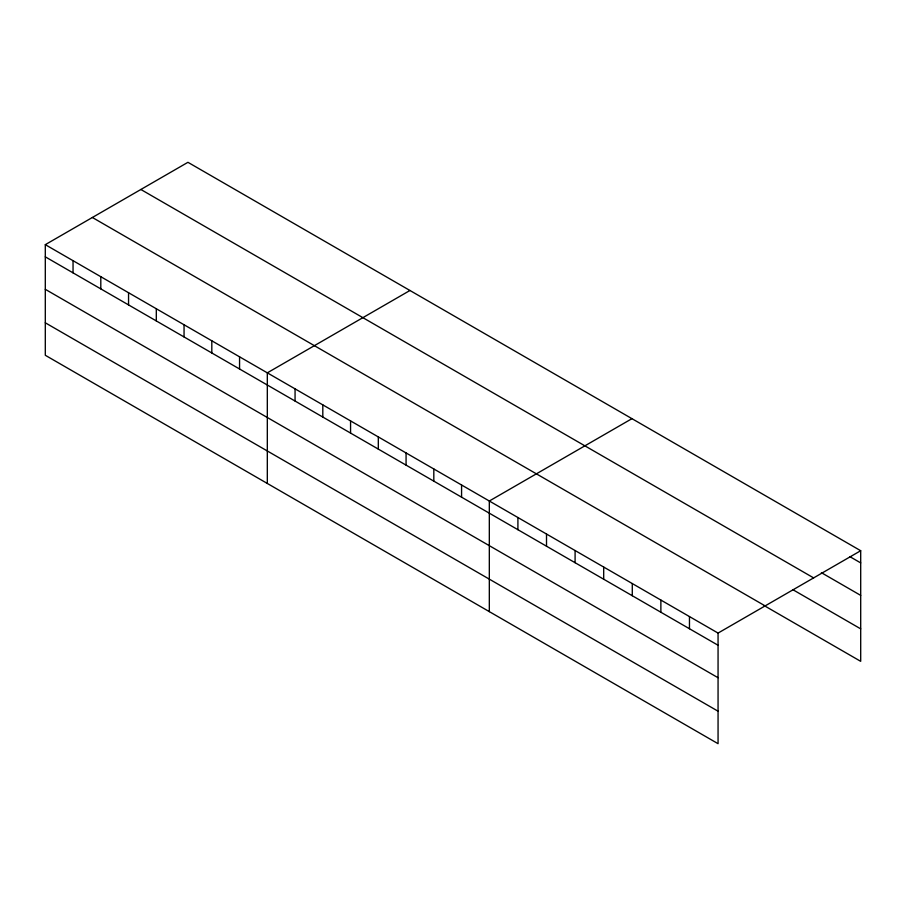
<?xml version="1.0" encoding="UTF-8"?>
<svg xmlns="http://www.w3.org/2000/svg" width="906" height="906" viewBox="0 0 906 906"><rect width="100%" height="100%" fill="white"/><g stroke="black" fill="none" stroke-linecap="round" stroke-linejoin="round"><path stroke-width="1.36" d="M718.062 677.733L718.062 633.079L45.3 244.665L45.3 355.277L718.062 743.69L718.062 677.733L45.3 289.32M764.2 605.627L860.7 661.335L860.7 550.723L187.938 162.31L45.3 244.665M409.954 290.486L267.315 372.842L267.315 483.453M631.958 418.663L489.319 501.018L489.319 611.629M718.062 633.079L860.7 550.723M849.975 556.714L860.7 562.898M821.391 572.683L860.7 595.389M140.872 189.49L813.633 577.903M792.795 589.647L860.7 628.855M92.367 217.485L765.128 605.899M45.3 256.84L718.062 645.253M45.3 322.796L718.062 711.21M689.466 616.567L689.466 628.741M660.87 600.066L660.87 612.241M632.286 583.555L632.286 595.729M603.69 567.043L603.69 579.217M575.095 550.542L575.095 562.717M546.511 534.03L546.511 546.205M517.915 517.53L517.915 529.704M461.573 484.993L461.573 497.168M433.815 468.968L433.815 481.143M406.069 452.955L406.069 465.129M378.312 436.93L378.312 449.104M350.565 420.905L350.565 433.079M322.808 404.88L322.808 417.054M295.062 388.867L295.062 401.041M239.558 356.817L239.558 368.991M211.811 340.792L211.811 352.966M184.054 324.778L184.054 336.953M156.308 308.753L156.308 320.928M128.55 292.729L128.55 304.903M100.804 276.704L100.804 288.878M73.046 260.69L73.046 272.865"/></g></svg>
